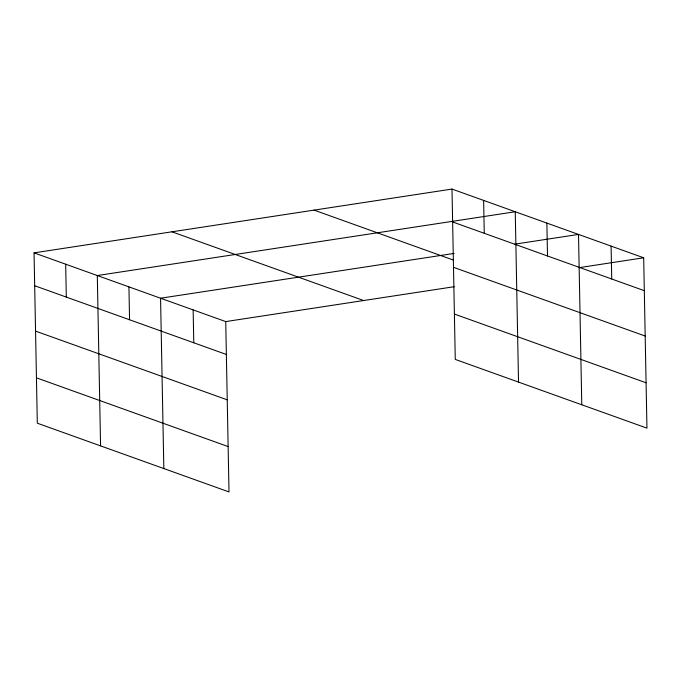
<?xml version="1.0" encoding="UTF-8"?>
<svg xmlns="http://www.w3.org/2000/svg" width="681" height="681" viewBox="0 0 681 681"><rect width="100%" height="100%" fill="white"/><g stroke="black" fill="none" stroke-linecap="round" stroke-linejoin="round"><path stroke-width="1.02" d="M34.05 252.855L225.734 321.585L229.003 491.929L37.319 423.207L34.05 252.855L451.997 189.071L643.681 257.793L646.95 428.145L455.266 359.415L451.997 189.071M454.167 253.409L160.563 298.218L163.832 468.562M514.768 244.156L578.51 234.426L581.778 404.778M225.734 321.585L454.27 286.701M578.901 267.684L643.681 257.793M452.627 221.955L644.311 290.685M314.077 210.123L453.418 260.082M453.503 267.318L645.179 336.048M454.397 314.052L646.082 382.782M171.97 231.804L363.654 300.534M34.68 285.748L226.364 354.469M35.548 331.111L227.233 399.832M36.451 377.844L228.135 446.574M611.095 246.113L611.725 278.997M546.877 223.087L547.515 255.979M518.522 382.092L515.253 211.748L97.306 275.541L100.575 445.885M483.629 200.41L484.259 233.294M193.149 309.906L193.779 342.79M128.93 286.88L129.56 319.764M65.674 264.202L66.312 297.086"/></g></svg>
